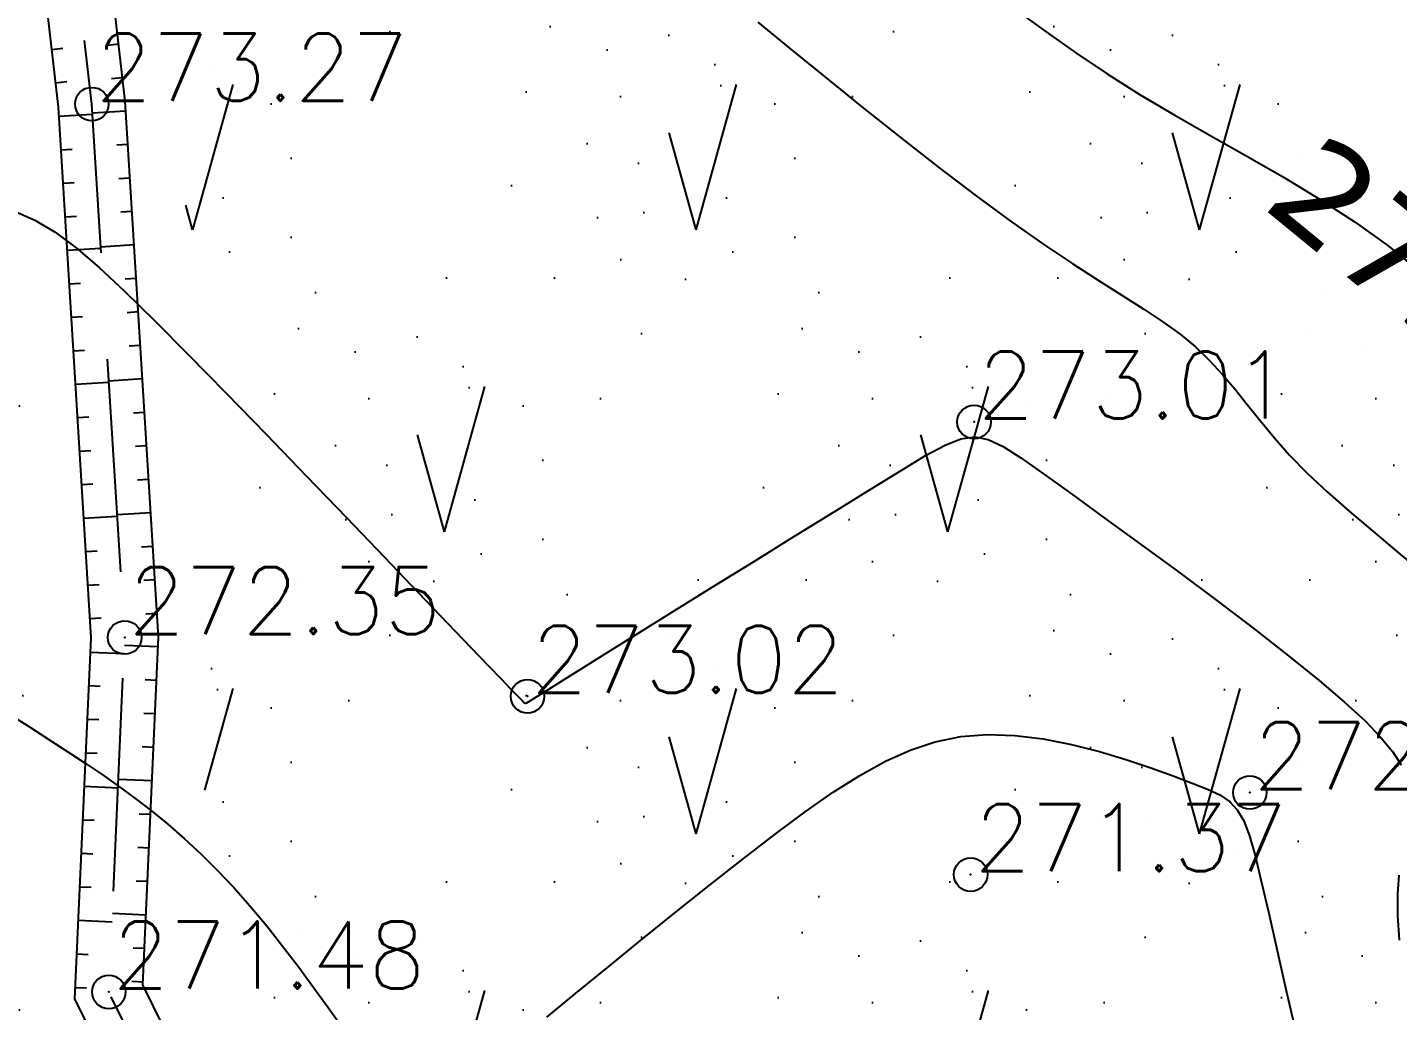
# Model space of a CAD drawing. Header units: millimetres. Extents: x 524954 to 526204, y 9523489 to 9524010.
# Drawn here: x 525608.79 to 525629.2, y 9523630.88 to 9523645.53 of the extents above; entities that cross this region are included whole.
import ezdxf
from ezdxf.enums import TextEntityAlignment as Align

# ---------------------------------------------------------------- set-up
doc = ezdxf.new("R2010")
doc.units = ezdxf.units.MM
doc.header["$PDMODE"] = 32
doc.header["$PDSIZE"] = 0.5
doc.linetypes.add('CACHE2', pattern=[4.7625, 3.175, -1.5875])
for name, color, linetype in [('Bas_Talus', 40, 'CACHE2'), ('CN_01_00', 3, 'Continuous'), ('CN_02_00', 4, 'Continuous'), ('CN_05_00', 6, 'Continuous'), ('Cotation Courbes de niveau', 7, 'Continuous'), ('Haut_Talus', 30, 'Continuous'), ('Talus', 2, 'Continuous'), ('TopoAlt', 3, 'Continuous'), ('TOPOJIS', 7, 'Continuous'), ('Végétation_Plantation', 70, 'Continuous')]:
    doc.layers.add(name, color=color, linetype=linetype)
doc.styles.add('Simplex 1.0', font='Simplex.shx', dxfattribs={"width": 0.99, "height": 1})
doc.styles.add('Verdana 1.0', font='verdana.ttf', dxfattribs={"width": 0.99, "height": 1})
pattern_1 = [(74.475889, (0, 0), (-3.750000001, 13.500000005), [2.25, -11.761156275]), (74.475889, (3.75, 4.5), (-3.750000001, 13.500000005), [2.25, -11.761156275]), (74.475889, (7.5, 9), (-3.750000001, 13.500000005), [2.25, -11.761156275]), (105.524111, (0, 0), (-7.500000003, 4e-10), [1.5, -12.511156275]), (105.524111, (3.75, 4.5), (-7.500000003, 4e-10), [1.5, -12.511156275]), (105.524111, (7.5, 9), (-7.500000003, 4e-10), [1.5, -12.511156275]), (0, (0.453, 0.484), (3.75, 4.5), [0, -7.5]), (0, (1.468, 1.072), (3.75, 4.5), [0, -7.5]), (0, (1.1713, 1.8804), (3.75, 4.5), [0, -7.5]), (0, (2.327, 1.9907), (3.75, 4.5), [0, -7.5]), (0, (1.64, 3.7912), (3.75, 4.5), [0, -7.5]), (0, (0.3684, 2.1545), (3.75, 4.5), [0, -7.5]), (0, (0.281, 2.4684), (3.75, 4.5), [0, -7.5]), (0, (0.0314, 3.7912), (3.75, 4.5), [0, -7.5]), (0, (-0.7807, 0.2634), (3.75, 4.5), [0, -7.5]), (0, (-0.8588, 0.9984), (3.75, 4.5), [0, -7.5]), (0, (-1.468, 0.19), (3.75, 4.5), [0, -7.5]), (0, (-1.624, 1.2924), (3.75, 4.5), [0, -7.5]), (0, (-1.1242, 1.9905), (3.75, 4.5), [0, -7.5]), (0, (-1.3274, 2.6888), (3.75, 4.5), [0, -7.5]), (0, (-1.9207, 3.5707), (3.75, 4.5), [0, -7.5]), (0, (-0.406, 2.9085), (3.75, 4.5), [0, -7.5]), (0, (-2.53, 2.064), (3.75, 4.5), [0, -7.5]), (0, (-2.7485, 0.6675), (3.75, 4.5), [0, -7.5]), (0, (-1.1235, -0.4347), (3.75, 4.5), [0, -7.5]), (0, (-0.156, -0.7287), (3.75, 4.5), [0, -7.5]), (0, (-0.812, -1.537), (3.75, 4.5), [0, -7.5]), (0, (1.5774, -1.4635), (3.75, 4.5), [0, -7.5]), (0, (0.5466, -0.3245), (3.75, 4.5), [0, -7.5]), (0, (1.468, -0.104), (3.75, 4.5), [0, -7.5])]

# ---------------------------------------------------------------- blocks, each defined once
blk = doc.blocks.new('TCPOINT M')
at = {"color": 0}
blk.add_point((0, 0), dxfattribs=at)
at = {"layer": 'TopoAlt', "style": 'Simplex 1.0', "width": 0.99}
blk.add_attdef('ALT', (0.15, 0.15), '', height=1, dxfattribs=at)

msp = doc.modelspace()

# ---------------------------------------------------------------- hatches: boundary and pattern name
at = {"layer": 'Végétation_Plantation', "linetype": 'CACHE2', "ltscale": 0.5}
h = msp.add_hatch(dxfattribs=at)
h.set_pattern_fill('BROUSS', color=256, scale=1.5, style=0)
h.set_pattern_definition(pattern_1)
h.paths.add_polyline_path([(525636.508, 9523601.78), (525621.22, 9523601.247), (525618.109, 9523604.442), (525615.887, 9523615.536), (525615.626, 9523622.251), (525613.687, 9523626.185), (525611.435, 9523631.764), (525611.435, 9523637.385), (525611.122, 9523643.467), (525610.49, 9523652.093), (525620.789, 9523652.593), (525624.689, 9523647.401), (525628.189, 9523644.006), (525633.391, 9523640.304), (525636.388, 9523634.459), (525641.002, 9523626.13), (525644.153, 9523616.455), (525639.235, 9523614.496), (525637.62, 9523612.383), (525636.728, 9523605.652)])
h = msp.add_hatch(dxfattribs=at)
h.set_pattern_fill('BROUSS', color=256, scale=1.5, style=0)
h.set_pattern_definition(pattern_1)
edge = h.paths.add_edge_path()
edge.add_line((525603.708, 9523651.917), (525604.316, 9523643.682))
edge.add_line((525604.316, 9523643.682), (525604.258, 9523638.43))
edge.add_line((525604.258, 9523638.43), (525602.189, 9523630.893))
edge.add_line((525602.189, 9523630.893), (525600.46, 9523615.84))
edge.add_line((525600.46, 9523615.84), (525600.246, 9523608.403))
edge.add_line((525600.246, 9523608.403), (525608.91, 9523600.84))
edge.add_line((525608.91, 9523600.84), (525613.364, 9523595.903))
edge.add_line((525613.364, 9523595.903), (525618.862, 9523592.168))
edge.add_line((525618.862, 9523592.168), (525621.565, 9523591.927))
edge.add_line((525621.565, 9523591.927), (525622.564, 9523594.28))
edge.add_line((525622.564, 9523594.28), (525620.711, 9523597.954))
edge.add_line((525620.711, 9523597.954), (525616.544, 9523601.433))
edge.add_line((525616.544, 9523601.433), (525615.815, 9523602.539))
edge.add_line((525615.815, 9523602.539), (525614.269, 9523607.932))
edge.add_line((525614.269, 9523607.932), (525614.127, 9523611.871))
edge.add_line((525614.127, 9523611.871), (525613.362, 9523616.707))
edge.add_line((525613.362, 9523616.707), (525613.37, 9523620.459))
edge.add_line((525613.37, 9523620.459), (525613.416, 9523620.919))
edge.add_line((525613.416, 9523620.919), (525610.77, 9523625.896))
edge.add_line((525610.77, 9523625.896), (525609.551, 9523629.318))
edge.add_line((525609.551, 9523629.318), (525608.776, 9523630.898))
edge.add_line((525608.776, 9523630.898), (525609.025, 9523636.424))
edge.add_line((525609.025, 9523636.424), (525608.54, 9523644.276))
edge.add_line((525608.54, 9523644.276), (525607.714, 9523651.451))
edge.add_line((525607.714, 9523651.451), (525603.758, 9523651.916))

# ---------------------------------------------------------------- linework, layer by layer
at = {"layer": 'Bas_Talus', "flags": 128}
msp.add_lwpolyline([(525626.263, 9523584.629), (525624.147, 9523590.232), (525623.755, 9523594.62), (525621.685, 9523598.727), (525617.462, 9523602.252), (525616.934, 9523603.053), (525615.48, 9523608.124), (525615.341, 9523611.988), (525614.579, 9523616.801), (525614.587, 9523620.397), (525614.664, 9523621.165), (525611.887, 9523626.388), (525610.674, 9523629.791), (525610.006, 9523631.154), (525610.243, 9523636.435), (525609.753, 9523644.383), (525608.922, 9523651.591)], dxfattribs=at)
at = {"layer": 'CN_01_00', "elevation": 273, "flags": 128}
for points in [[(525608.592, 9523642.792), (525608.902, 9523642.654), (525609.207, 9523642.473), (525609.521, 9523642.241), (525609.862, 9523641.95), (525610.245, 9523641.592), (525610.685, 9523641.159), (525611.194, 9523640.647), (525611.755, 9523640.074), (525612.348, 9523639.464), (525612.952, 9523638.839), (525613.545, 9523638.222), (525614.107, 9523637.636), (525614.616, 9523637.104), (525615.052, 9523636.648), (525615.398, 9523636.287), (525615.661, 9523636.013), (525615.853, 9523635.813), (525615.985, 9523635.676), (525616.069, 9523635.589), (525616.117, 9523635.54), (525616.141, 9523635.515), (525616.153, 9523635.504), (525616.161, 9523635.494), (525616.169, 9523635.485), (525616.177, 9523635.477), (525616.185, 9523635.47), (525616.193, 9523635.465), (525616.201, 9523635.461), (525616.21, 9523635.459), (525616.219, 9523635.459), (525616.232, 9523635.463), (525616.258, 9523635.477), (525616.31, 9523635.509), (525616.401, 9523635.566), (525616.543, 9523635.655), (525616.748, 9523635.783), (525617.029, 9523635.96), (525617.399, 9523636.191), (525617.863, 9523636.48), (525618.403, 9523636.816), (525618.992, 9523637.183), (525619.607, 9523637.564), (525620.221, 9523637.945), (525620.809, 9523638.309), (525621.346, 9523638.64), (525621.807, 9523638.924), (525622.173, 9523639.146), (525622.462, 9523639.303), (525622.697, 9523639.396), (525622.904, 9523639.424), (525623.106, 9523639.386), (525623.327, 9523639.282), (525623.593, 9523639.112), (525623.927, 9523638.875), (525624.345, 9523638.574), (525624.835, 9523638.22), (525625.374, 9523637.828), (525625.94, 9523637.412), (525626.511, 9523636.987), (525627.065, 9523636.566), (525627.581, 9523636.164), (525628.037, 9523635.796), (525628.415, 9523635.473), (525628.719, 9523635.192), (525628.956, 9523634.946), (525629.133, 9523634.731), (525629.258, 9523634.539)], [(525629.221, 9523632.892), (525629.203, 9523632.611), (525629.203, 9523632.291), (525629.227, 9523631.926)]]:
    msp.add_lwpolyline(points, dxfattribs=at)
at = {"layer": 'CN_02_00', "flags": 128}
for points, elevation in [([(525619.673, 9523645.606), (525620.144, 9523645.219), (525620.667, 9523644.794), (525621.223, 9523644.345), (525621.796, 9523643.889), (525622.37, 9523643.441), (525622.928, 9523643.016), (525623.453, 9523642.629), (525623.932, 9523642.293), (525624.366, 9523642.003), (525624.757, 9523641.751), (525625.109, 9523641.528), (525625.425, 9523641.327), (525625.709, 9523641.138), (525625.963, 9523640.954), (525626.192, 9523640.767), (525626.399, 9523640.569), (525626.592, 9523640.359), (525626.777, 9523640.139), (525626.963, 9523639.908), (525627.156, 9523639.667), (525627.364, 9523639.415), (525627.596, 9523639.154), (525627.858, 9523638.884), (525628.155, 9523638.604), (525628.481, 9523638.317), (525628.828, 9523638.023), (525629.187, 9523637.723), (525629.55, 9523637.419)], 274), ([(525608.529, 9523635.29), (525608.837, 9523635.092), (525609.125, 9523634.907), (525609.396, 9523634.733), (525609.654, 9523634.563), (525609.904, 9523634.395), (525610.149, 9523634.222), (525610.394, 9523634.042), (525610.639, 9523633.853), (525610.885, 9523633.652), (525611.13, 9523633.439), (525611.375, 9523633.212), (525611.621, 9523632.97), (525611.866, 9523632.711), (525612.112, 9523632.434), (525612.357, 9523632.139), (525612.598, 9523631.833), (525612.834, 9523631.523), (525613.06, 9523631.216), (525613.274, 9523630.922), (525613.472, 9523630.646)], 272), ([(525616.531, 9523630.777), (525616.959, 9523631.129), (525617.428, 9523631.514), (525617.924, 9523631.918), (525618.436, 9523632.332), (525618.95, 9523632.742), (525619.454, 9523633.137), (525619.934, 9523633.506), (525620.38, 9523633.837), (525620.797, 9523634.13), (525621.193, 9523634.381), (525621.573, 9523634.591), (525621.945, 9523634.758), (525622.317, 9523634.881), (525622.696, 9523634.959), (525623.089, 9523634.99), (525623.5, 9523634.977), (525623.922, 9523634.924), (525624.346, 9523634.841), (525624.761, 9523634.737), (525625.158, 9523634.618), (525625.528, 9523634.495), (525625.86, 9523634.375), (525626.144, 9523634.267), (525626.374, 9523634.176), (525626.556, 9523634.089), (525626.7, 9523633.991), (525626.815, 9523633.868), (525626.911, 9523633.703), (525626.996, 9523633.481), (525627.081, 9523633.188), (525627.174, 9523632.806), (525627.284, 9523632.328), (525627.409, 9523631.769), (525627.549, 9523631.15), (525627.701, 9523630.493)], 272)]:
    msp.add_lwpolyline(points, dxfattribs=dict(at, elevation=elevation))
at = {"layer": 'CN_05_00', "elevation": 275, "flags": 128}
msp.add_lwpolyline([(525623.544, 9523645.77), (525623.968, 9523645.458), (525624.411, 9523645.145), (525624.877, 9523644.833), (525625.368, 9523644.523), (525625.886, 9523644.217), (525626.422, 9523643.911), (525626.967, 9523643.603), (525627.514, 9523643.288), (525628.051, 9523642.964), (525628.571, 9523642.626), (525629.065, 9523642.272), (525629.522, 9523641.897)], dxfattribs=at)
at = {"layer": 'Haut_Talus', "flags": 128}
for points in [[(525624.645, 9523590.277), (525624.245, 9523594.759), (525622.084, 9523599.044), (525617.839, 9523602.589), (525617.393, 9523603.265), (525615.978, 9523608.203), (525615.839, 9523612.036), (525615.079, 9523616.84), (525615.087, 9523620.371), (525615.176, 9523621.266), (525612.345, 9523626.59), (525611.136, 9523629.986), (525610.511, 9523631.259), (525610.744, 9523636.439), (525610.251, 9523644.427), (525609.419, 9523651.648)], [(525623.649, 9523590.188), (525623.266, 9523594.48), (525621.285, 9523598.409), (525617.085, 9523601.916), (525616.474, 9523602.842), (525614.983, 9523608.045), (525614.842, 9523611.94), (525614.079, 9523616.763), (525614.087, 9523620.422), (525614.151, 9523621.064), (525611.428, 9523626.186), (525610.213, 9523629.597), (525609.501, 9523631.049), (525609.743, 9523636.43), (525609.255, 9523644.339), (525608.426, 9523651.533)]]:
    msp.add_lwpolyline(points, dxfattribs=at)
at = {"layer": 'Talus'}
for p, q in [((525610.153, 9523645.274), (525609.988, 9523645.255)), ((525609.156, 9523645.196), (525609.321, 9523645.215)), ((525609.213, 9523644.7), (525609.379, 9523644.719)), ((525610.211, 9523644.777), (525610.045, 9523644.758)), ((525610.26, 9523644.28), (525609.761, 9523644.249)), ((525609.263, 9523644.202), (525609.762, 9523644.233)), ((525609.294, 9523643.703), (525609.46, 9523643.713)), ((525610.291, 9523643.781), (525610.124, 9523643.771)), ((525610.322, 9523643.282), (525610.155, 9523643.272)), ((525609.325, 9523643.204), (525609.491, 9523643.214)), ((525609.355, 9523642.705), (525609.522, 9523642.715)), ((525610.352, 9523642.783), (525610.186, 9523642.773)), ((525609.386, 9523642.206), (525609.885, 9523642.237)), ((525610.383, 9523642.284), (525609.884, 9523642.253)), ((525609.417, 9523641.707), (525609.583, 9523641.717)), ((525610.414, 9523641.785), (525610.248, 9523641.774)), ((525609.448, 9523641.208), (525609.614, 9523641.218)), ((525610.445, 9523641.286), (525610.278, 9523641.275)), ((525610.476, 9523640.787), (525610.309, 9523640.776)), ((525609.479, 9523640.709), (525609.645, 9523640.719)), ((525609.509, 9523640.21), (525610.008, 9523640.241)), ((525610.506, 9523640.288), (525610.007, 9523640.257)), ((525610.537, 9523639.789), (525610.371, 9523639.778)), ((525609.54, 9523639.711), (525609.706, 9523639.721)), ((525609.571, 9523639.212), (525609.737, 9523639.222)), ((525610.568, 9523639.289), (525610.402, 9523639.279)), ((525610.599, 9523638.79), (525610.432, 9523638.78)), ((525609.602, 9523638.713), (525609.768, 9523638.723)), ((525609.632, 9523638.214), (525610.132, 9523638.244)), ((525610.63, 9523638.291), (525610.131, 9523638.261)), ((525609.663, 9523637.715), (525609.83, 9523637.725)), ((525610.66, 9523637.792), (525610.494, 9523637.782)), ((525609.694, 9523637.216), (525609.86, 9523637.226)), ((525610.691, 9523637.293), (525610.525, 9523637.283)), ((525609.725, 9523636.716), (525609.891, 9523636.727)), ((525610.722, 9523636.794), (525610.556, 9523636.784)), ((525610.737, 9523636.295), (525610.238, 9523636.317)), ((525609.733, 9523636.217), (525610.232, 9523636.195)), ((525609.711, 9523635.718), (525609.877, 9523635.71)), ((525610.715, 9523635.796), (525610.549, 9523635.803)), ((525610.693, 9523635.296), (525610.526, 9523635.304)), ((525609.688, 9523635.218), (525609.855, 9523635.211)), ((525609.666, 9523634.719), (525609.832, 9523634.711)), ((525610.67, 9523634.797), (525610.504, 9523634.804)), ((525610.648, 9523634.297), (525610.148, 9523634.319)), ((525609.643, 9523634.219), (525610.143, 9523634.197)), ((525609.621, 9523633.72), (525609.787, 9523633.712)), ((525610.625, 9523633.798), (525610.459, 9523633.805)), ((525610.603, 9523633.298), (525610.436, 9523633.306)), ((525609.598, 9523633.22), (525609.765, 9523633.213)), ((525609.576, 9523632.721), (525609.742, 9523632.713)), ((525610.58, 9523632.799), (525610.414, 9523632.806)), ((525609.554, 9523632.221), (525610.053, 9523632.199)), ((525610.558, 9523632.299), (525610.059, 9523632.321)), ((525610.536, 9523631.8), (525610.369, 9523631.807)), ((525609.531, 9523631.722), (525609.698, 9523631.714)), ((525609.509, 9523631.222), (525609.675, 9523631.215)), ((525610.513, 9523631.3), (525610.347, 9523631.308))]:
    msp.add_line(p, q, dxfattribs=at)

# ---------------------------------------------------------------- block references
at = {"layer": 'TOPOJIS'}
ref = msp.add_blockref('TCPOINT M', (525609.753, 9523644.383, 273.27), dxfattribs=at)
ref.add_attrib('ALT', '273.27', (525609.803, 9523644.433, 273.27), dxfattribs={"layer": 'TopoAlt', "height": 1, "style": 'Simplex 1.0', "width": 0.99})
ref = msp.add_blockref('TCPOINT M', (525622.895, 9523639.647, 273.01), dxfattribs=at)
ref.add_attrib('ALT', '273.01', (525622.945, 9523639.697, 273.01), dxfattribs={"layer": 'TopoAlt', "height": 1, "style": 'Simplex 1.0', "width": 0.99})
ref = msp.add_blockref('TCPOINT M', (525610.243, 9523636.435, 272.35), dxfattribs=at)
ref.add_attrib('ALT', '272.35', (525610.293, 9523636.485, 272.35), dxfattribs={"layer": 'TopoAlt', "height": 1, "style": 'Simplex 1.0', "width": 0.99})
ref = msp.add_blockref('TCPOINT M', (525616.242, 9523635.559, 273.02), dxfattribs=at)
ref.add_attrib('ALT', '273.02', (525616.292, 9523635.609, 273.02), dxfattribs={"layer": 'TopoAlt', "height": 1, "style": 'Simplex 1.0', "width": 0.99})
ref = msp.add_blockref('TCPOINT M', (525627.003, 9523634.125, 272.04), dxfattribs=at)
ref.add_attrib('ALT', '272.04', (525627.053, 9523634.175, 272.04), dxfattribs={"layer": 'TopoAlt', "height": 1, "style": 'Simplex 1.0', "width": 0.99})
ref = msp.add_blockref('TCPOINT M', (525622.844, 9523632.902, 271.37), dxfattribs=at)
ref.add_attrib('ALT', '271.37', (525622.894, 9523632.952, 271.37), dxfattribs={"layer": 'TopoAlt', "height": 1, "style": 'Simplex 1.0', "width": 0.99})
ref = msp.add_blockref('TCPOINT M', (525610.006, 9523631.154, 271.48), dxfattribs=at)
ref.add_attrib('ALT', '271.48', (525610.056, 9523631.204, 271.48), dxfattribs={"layer": 'TopoAlt', "height": 1, "style": 'Simplex 1.0', "width": 0.99})

# ---------------------------------------------------------------- texts
at = {"layer": 'Cotation Courbes de niveau', "style": 'Verdana 1.0', "width": 0.99}
msp.add_text('275', height=1.5, rotation=320.6913, dxfattribs=at).set_placement((525629.135, 9523642.214, 275), align=Align.MIDDLE_CENTER)

doc.saveas('drawing.dxf')
